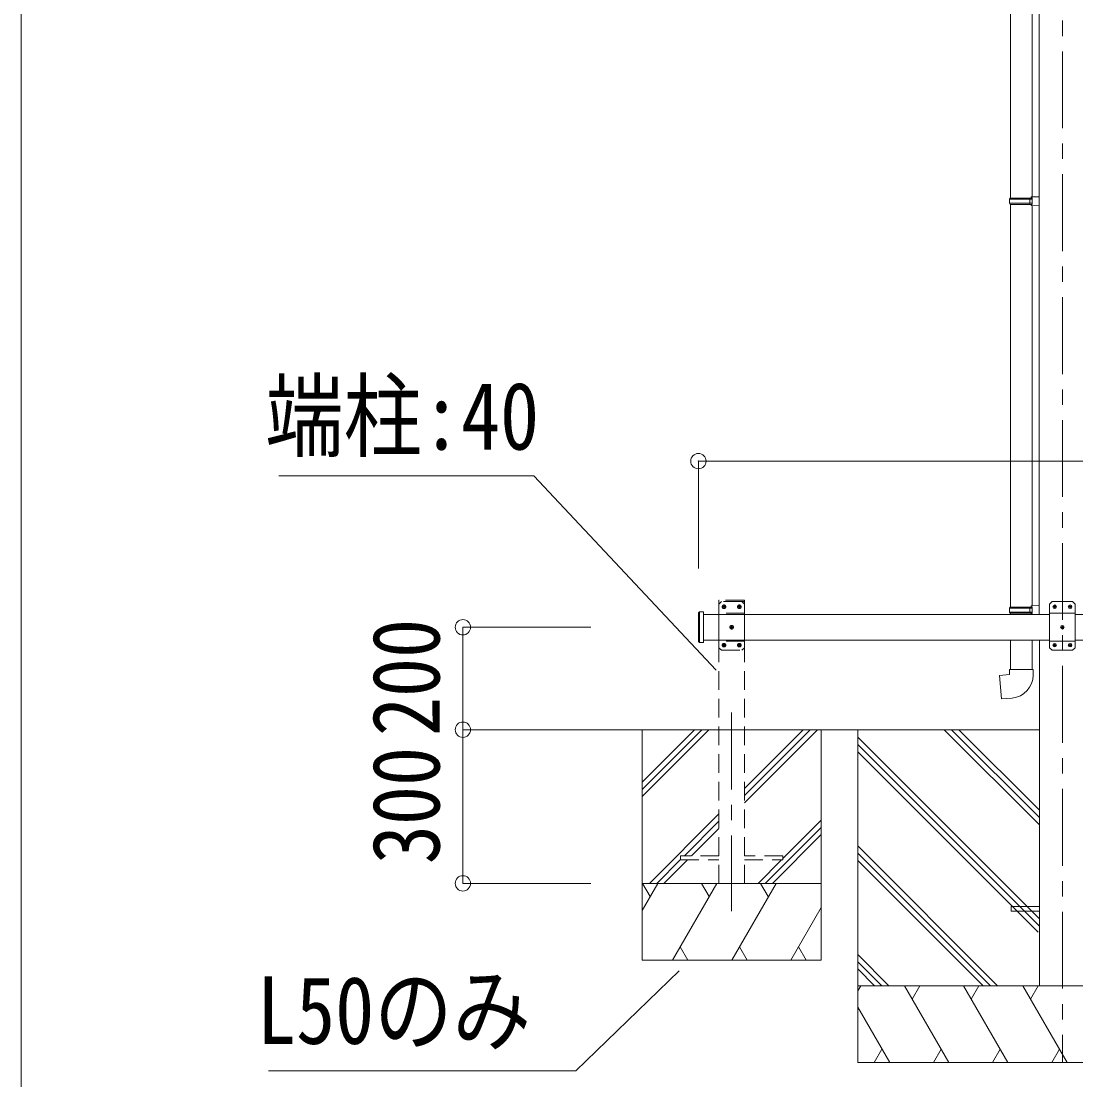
# Model space of a CAD drawing. Units: millimetres at full size, sheet at 1:30. Extents: x -20916 to 28483, y -5820 to 5820.
# Drawn here: x -8432 to -6372, y -2291 to -224 of the extents above; entities that cross this region are included whole.
import ezdxf
from ezdxf.enums import TextEntityAlignment as Align

# ---------------------------------------------------------------- set-up
doc = ezdxf.new("R2010")
doc.units = ezdxf.units.MM
doc.header["$LTSCALE"] = 30
doc.header["$PDMODE"] = 32
doc.header["$PDSIZE"] = 30
doc.linetypes.add('CHAIN1', pattern=[8, 5, -1, 1, -1])
doc.linetypes.add('DASHED1', pattern=[1.8, 1.2, -0.6])
for name, color, linetype, lineweight in [('0-0_0', 7, 'Continuous', 9), ('0-1_本体', 5, 'CHAIN1', 9), ('0-3_ELV2', 4, 'Continuous', 9), ('0-5_DIM1', 4, 'DASHED1', 9), ('0-6_OTH_LINE', 6, 'Continuous', 9), ('0-9_OUTLINE', 7, 'Continuous', 9), ('F-0_240', 7, 'Continuous', 9)]:
    doc.layers.add(name, color=color, linetype=linetype, lineweight=lineweight)
doc.styles.add('ＭＳ ゴシック', font='')
doc.styles.get('ＭＳ ゴシック').set_extended_font_data('MS Gothic')

msp = doc.modelspace()

# ---------------------------------------------------------------- linework, layer by layer
at = {"layer": '0-0_0'}
for p, q in [((-6443.27, -1607.28), (-7528.3, -1607.28)), ((-7219.27, -1607.29), (-7219.27, -2057.29)), ((-7219.27, -1709.64), (-7116.92, -1607.29)), ((-7219.27, -1723.78), (-7102.78, -1607.29)), ((-7219.27, -1737.92), (-7088.63, -1607.29)), ((-7019.27, -1750.05), (-6876.5, -1607.29)), ((-7019.27, -1735.91), (-6890.64, -1607.29)), ((-7019.27, -1721.77), (-6904.79, -1607.29)), ((-6869.27, -2057.29), (-6869.27, -1607.29)), ((-6798.07, -1607.28), (-6798.07, -2257.28)), ((-6443.27, -1792.91), (-6628.9, -1607.28)), ((-6443.27, -1778.77), (-6614.76, -1607.28)), ((-6443.27, -1764.62), (-6600.61, -1607.28)), ((-6443.27, -1976.75), (-6798.07, -1621.96)), ((-6443.27, -1990.9), (-6798.07, -1636.1)), ((-6445.53, -2002.78), (-6798.07, -1650.24)), ((-7204.79, -1907.29), (-7069.27, -1771.77)), ((-7136.65, -1853.29), (-7069.27, -1785.91)), ((-6978.51, -1907.29), (-6869.27, -1798.04)), ((-6944.27, -1858.9), (-6869.27, -1783.9)), ((-7122.51, -1853.29), (-7069.27, -1800.05)), ((-6964.37, -1907.29), (-6869.27, -1812.18)), ((-6524.88, -2107.28), (-6798.07, -1834.09)), ((-6539.02, -2107.28), (-6798.07, -1848.23)), ((-7190.65, -1907.29), (-7144.27, -1860.91)), ((-7176.51, -1907.29), (-7130.51, -1861.29)), ((-6992.66, -1907.29), (-6946.66, -1861.29)), ((-6553.16, -2107.28), (-6798.07, -1862.37)), ((-7219.27, -1960.4), (-7188.6, -1907.29)), ((-7219.27, -1907.29), (-6869.27, -1907.29)), ((-7203.6, -1933.27), (-7218.6, -1907.29)), ((-7159.73, -2057.29), (-7073.13, -1907.29)), ((-7088.13, -1933.27), (-7103.13, -1907.29)), ((-7044.26, -2057.29), (-6957.66, -1907.29)), ((-6972.66, -1933.27), (-6987.66, -1907.29)), ((-6928.79, -2057.29), (-6869.27, -1954.19)), ((-7144.74, -2031.31), (-7129.74, -2057.29)), ((-7029.27, -2031.31), (-7014.27, -2057.29)), ((-6913.8, -2031.31), (-6898.8, -2057.29)), ((-6737.01, -2107.28), (-6798.07, -2046.22)), ((-7219.27, -2057.29), (-6869.27, -2057.29)), ((-6751.15, -2107.28), (-6798.07, -2060.36)), ((-6765.29, -2107.28), (-6798.07, -2074.5)), ((-6798.07, -2107.28), (-5998.07, -2107.28)), ((-6792.24, -2107.28), (-6798.07, -2117.38)), ((-6620.16, -2257.28), (-6706.77, -2107.28)), ((-6676.77, -2107.28), (-6691.77, -2133.26)), ((-6504.69, -2257.28), (-6591.3, -2107.28)), ((-6576.3, -2133.26), (-6561.3, -2107.28)), ((-6389.22, -2257.28), (-6475.83, -2107.28)), ((-6460.83, -2133.26), (-6445.82, -2107.28)), ((-6735.63, -2257.28), (-6798.07, -2149.14)), ((-6750.63, -2231.3), (-6765.63, -2257.28)), ((-6635.16, -2231.3), (-6650.16, -2257.28)), ((-6519.69, -2231.3), (-6534.69, -2257.28)), ((-6404.22, -2231.3), (-6419.22, -2257.28)), ((-5998.07, -2257.28), (-6798.07, -2257.28))]:
    msp.add_line(p, q, dxfattribs=at)
at = {"layer": '0-1_本体'}
for p, q in [((-6398.27, 917.13), (-6398.27, -2257.28)), ((-7044.27, -1573.86), (-7044.27, -1961.73))]:
    msp.add_line(p, q, dxfattribs=at)
at = {"layer": '0-3_ELV2'}
for p, q in [((-6443.47, 521.72), (-6443.47, -1382.28)), ((-6418.27, -1357.28), (-6423.27, -1362.28)), ((-6423.27, -1447.28), (-6423.27, -1362.28)), ((-6373.27, -1362.28), (-6373.27, -1447.28)), ((-7109.27, -1379.28), (-7109.27, -1435.28)), ((-7107.27, -1377.28), (-7107.27, -1437.28)), ((-7099.27, -1377.28), (-7099.27, -1437.28)), ((-6423.27, -1382.28), (-7099.27, -1382.28)), ((-6423.27, -1379.98), (-6373.27, -1379.98)), ((-6414.53, -1367.7), (-6415.37, -1367.7)), ((-6412.01, -1366.86), (-6411.17, -1366.86)), ((-6384.53, -1367.7), (-6385.37, -1367.7)), ((-6382.01, -1366.86), (-6381.17, -1366.86)), ((-6373.27, -1382.28), (-4991.27, -1382.28)), ((-6399.53, -1407.7), (-6400.37, -1407.7)), ((-6397.01, -1406.86), (-6396.17, -1406.86)), ((-6423.27, -1432.28), (-7099.27, -1432.28)), ((-6443.27, -1432.28), (-6443.27, -2107.28)), ((-6423.27, -1434.58), (-6373.27, -1434.58)), ((-6414.53, -1442.7), (-6415.37, -1442.7)), ((-6412.01, -1441.86), (-6411.17, -1441.86)), ((-6384.53, -1442.7), (-6385.37, -1442.7)), ((-6382.01, -1441.86), (-6381.17, -1441.86)), ((-4991.27, -1432.28), (-6373.27, -1432.28)), ((-6378.27, -1452.28), (-6373.27, -1447.28)), ((-6498.07, -1952.78), (-6498.07, -1961.78)), ((-6443.27, -1952.78), (-6498.07, -1952.78)), ((-6443.27, -1961.78), (-6498.07, -1961.78))]:
    msp.add_line(p, q, dxfattribs=at)
for points in [[(-6418.27, -1357.28), (-6378.27, -1357.28), (-6373.27, -1362.28)], [(-7109.27, -1379.28), (-7107.27, -1377.28), (-7099.27, -1377.28)], [(-6415.37, -1367.7), (-6415.37, -1366.86), (-6414.53, -1366.86)], [(-6413.69, -1366.02), (-6413.69, -1365.18), (-6412.85, -1365.18), (-6412.85, -1366.02)], [(-6412.85, -1368.54), (-6412.85, -1369.38), (-6413.69, -1369.38), (-6413.69, -1368.54)], [(-6411.17, -1366.86), (-6411.17, -1367.7), (-6412.01, -1367.7)], [(-6385.37, -1367.7), (-6385.37, -1366.86), (-6384.53, -1366.86)], [(-6383.69, -1366.02), (-6383.69, -1365.18), (-6382.85, -1365.18), (-6382.85, -1366.02)], [(-6382.85, -1368.54), (-6382.85, -1369.38), (-6383.69, -1369.38), (-6383.69, -1368.54)], [(-6381.17, -1366.86), (-6381.17, -1367.7), (-6382.01, -1367.7)], [(-6398.69, -1406.02), (-6398.69, -1405.18), (-6397.85, -1405.18), (-6397.85, -1406.02)], [(-6400.37, -1407.7), (-6400.37, -1406.86), (-6399.53, -1406.86)], [(-6397.85, -1408.54), (-6397.85, -1409.38), (-6398.69, -1409.38), (-6398.69, -1408.54)], [(-6396.17, -1406.86), (-6396.17, -1407.7), (-6397.01, -1407.7)], [(-7109.27, -1435.28), (-7107.27, -1437.28), (-7099.27, -1437.28)], [(-6415.37, -1442.7), (-6415.37, -1441.86), (-6414.53, -1441.86)], [(-6413.69, -1441.02), (-6413.69, -1440.18), (-6412.85, -1440.18), (-6412.85, -1441.02)], [(-6412.85, -1443.54), (-6412.85, -1444.38), (-6413.69, -1444.38), (-6413.69, -1443.54)], [(-6411.17, -1441.86), (-6411.17, -1442.7), (-6412.01, -1442.7)], [(-6385.37, -1442.7), (-6385.37, -1441.86), (-6384.53, -1441.86)], [(-6383.69, -1441.02), (-6383.69, -1440.18), (-6382.85, -1440.18), (-6382.85, -1441.02)], [(-6382.85, -1443.54), (-6382.85, -1444.38), (-6383.69, -1444.38), (-6383.69, -1443.54)], [(-6381.17, -1441.86), (-6381.17, -1442.7), (-6382.01, -1442.7)], [(-6378.27, -1452.28), (-6418.27, -1452.28), (-6423.27, -1447.28)]]:
    msp.add_lwpolyline(points, dxfattribs=at)
for centre in [(-6413.27, -1367.28), (-6383.27, -1367.28), (-6398.27, -1407.28), (-6413.27, -1442.28), (-6383.27, -1442.28)]:
    msp.add_circle(centre, 3.5, dxfattribs=at)
for centre, start, end in [((-6414.53, -1366.02), 270, 0), ((-6414.53, -1368.54), 0, 90), ((-6412.01, -1366.02), 180, 270), ((-6412.01, -1368.54), 90, 180), ((-6384.53, -1366.02), 270, 0), ((-6384.53, -1368.54), 0, 90), ((-6382.01, -1366.02), 180, 270), ((-6382.01, -1368.54), 90, 180), ((-6399.53, -1406.02), 270, 0), ((-6399.53, -1408.54), 0, 90), ((-6397.01, -1406.02), 180, 270), ((-6397.01, -1408.54), 90, 180), ((-6414.53, -1441.02), 270, 0), ((-6414.53, -1443.54), 0, 90), ((-6412.01, -1441.02), 180, 270), ((-6412.01, -1443.54), 90, 180), ((-6384.53, -1441.02), 270, 0), ((-6384.53, -1443.54), 0, 90), ((-6382.01, -1441.02), 180, 270), ((-6382.01, -1443.54), 90, 180)]:
    msp.add_arc(centre, 0.84, start, end, dxfattribs=at)
at = {"layer": '0-5_DIM1'}
for p, q in [((-7069.57, -1357.29), (-7069.46, -1355.24)), ((-7018.97, -1357.29), (-7069.57, -1357.29)), ((-7069.27, -1907.29), (-7069.27, -1357.29)), ((-7069.27, -1362.29), (-7069.27, -1447.29)), ((-7020.07, -1354.29), (-7068.46, -1354.29)), ((-7024.27, -1357.29), (-7019.27, -1362.29)), ((-7019.27, -1907.29), (-7019.27, -1357.29)), ((-7019.27, -1447.29), (-7019.27, -1362.29)), ((-7018.97, -1357.29), (-7019.08, -1355.24)), ((-7019.27, -1379.99), (-7069.27, -1379.99)), ((-7060.53, -1366.87), (-7061.37, -1366.87)), ((-7058.01, -1367.71), (-7057.17, -1367.71)), ((-7030.53, -1366.87), (-7031.37, -1366.87)), ((-7028.01, -1367.71), (-7027.17, -1367.71)), ((-7045.53, -1406.87), (-7046.37, -1406.87)), ((-7043.01, -1407.71), (-7042.17, -1407.71)), ((-7019.27, -1434.59), (-7069.27, -1434.59)), ((-7060.53, -1441.87), (-7061.37, -1441.87)), ((-7058.01, -1442.71), (-7057.17, -1442.71)), ((-7030.53, -1441.87), (-7031.37, -1441.87)), ((-7028.01, -1442.71), (-7027.17, -1442.71)), ((-7064.27, -1452.29), (-7069.27, -1447.29)), ((-7069.27, -1853.29), (-7144.27, -1853.29)), ((-7019.27, -1861.29), (-6944.27, -1861.29))]:
    msp.add_line(p, q, dxfattribs=at)
for points in [[(-7024.27, -1357.29), (-7064.27, -1357.29), (-7069.27, -1362.29)], [(-7061.37, -1366.87), (-7061.37, -1367.71), (-7060.53, -1367.71)], [(-7058.85, -1366.03), (-7058.85, -1365.19), (-7059.69, -1365.19), (-7059.69, -1366.03)], [(-7059.69, -1368.55), (-7059.69, -1369.39), (-7058.85, -1369.39), (-7058.85, -1368.55)], [(-7057.17, -1367.71), (-7057.17, -1366.87), (-7058.01, -1366.87)], [(-7031.37, -1366.87), (-7031.37, -1367.71), (-7030.53, -1367.71)], [(-7028.85, -1366.03), (-7028.85, -1365.19), (-7029.69, -1365.19), (-7029.69, -1366.03)], [(-7029.69, -1368.55), (-7029.69, -1369.39), (-7028.85, -1369.39), (-7028.85, -1368.55)], [(-7027.17, -1367.71), (-7027.17, -1366.87), (-7028.01, -1366.87)], [(-7043.85, -1406.03), (-7043.85, -1405.19), (-7044.69, -1405.19), (-7044.69, -1406.03)], [(-7046.37, -1406.87), (-7046.37, -1407.71), (-7045.53, -1407.71)], [(-7044.69, -1408.55), (-7044.69, -1409.39), (-7043.85, -1409.39), (-7043.85, -1408.55)], [(-7042.17, -1407.71), (-7042.17, -1406.87), (-7043.01, -1406.87)], [(-7061.37, -1441.87), (-7061.37, -1442.71), (-7060.53, -1442.71)], [(-7058.85, -1441.03), (-7058.85, -1440.19), (-7059.69, -1440.19), (-7059.69, -1441.03)], [(-7059.69, -1443.55), (-7059.69, -1444.39), (-7058.85, -1444.39), (-7058.85, -1443.55)], [(-7057.17, -1442.71), (-7057.17, -1441.87), (-7058.01, -1441.87)], [(-7031.37, -1441.87), (-7031.37, -1442.71), (-7030.53, -1442.71)], [(-7028.85, -1441.03), (-7028.85, -1440.19), (-7029.69, -1440.19), (-7029.69, -1441.03)], [(-7029.69, -1443.55), (-7029.69, -1444.39), (-7028.85, -1444.39), (-7028.85, -1443.55)], [(-7027.17, -1442.71), (-7027.17, -1441.87), (-7028.01, -1441.87)], [(-7064.27, -1452.29), (-7024.27, -1452.29), (-7019.27, -1447.29)], [(-7144.27, -1853.29), (-7144.27, -1861.29), (-7069.27, -1861.29)], [(-6944.27, -1861.29), (-6944.27, -1853.29), (-7019.27, -1853.29)]]:
    msp.add_lwpolyline(points, dxfattribs=at)
for centre in [(-7059.27, -1367.29), (-7029.27, -1367.29), (-7044.27, -1407.29), (-7059.27, -1442.29), (-7029.27, -1442.29)]:
    msp.add_circle(centre, 3.5, dxfattribs=at)
for centre, radius, start, end in [((-7068.46, -1355.29), 1, 90, 176.99994), ((-7020.07, -1355.29), 1, 3.00011, 90), ((-7060.53, -1366.03), 0.84, 270, 0), ((-7060.53, -1368.55), 0.84, 0, 90), ((-7058.01, -1366.03), 0.84, 180, 270), ((-7058.01, -1368.55), 0.84, 90, 180), ((-7030.53, -1366.03), 0.84, 270, 0), ((-7030.53, -1368.55), 0.84, 0, 90), ((-7028.01, -1366.03), 0.84, 180, 270), ((-7028.01, -1368.55), 0.84, 90, 180), ((-7045.53, -1406.03), 0.84, 270, 0), ((-7045.53, -1408.55), 0.84, 0, 90), ((-7043.01, -1406.03), 0.84, 180, 270), ((-7043.01, -1408.55), 0.84, 90, 180), ((-7060.53, -1441.03), 0.84, 270, 0), ((-7060.53, -1443.55), 0.84, 0, 90), ((-7058.01, -1441.03), 0.84, 180, 270), ((-7058.01, -1443.55), 0.84, 90, 180), ((-7030.53, -1441.03), 0.84, 270, 0), ((-7030.53, -1443.55), 0.84, 0, 90), ((-7028.01, -1441.03), 0.84, 180, 270), ((-7028.01, -1443.55), 0.84, 90, 180)]:
    msp.add_arc(centre, radius, start, end, dxfattribs=at)
at = {"layer": '0-6_OTH_LINE'}
for p, q in [((-7109.27, -1082.91), (-7109.27, -1292.53)), ((-7109.27, -1082.91), (-4255.27, -1082.91)), ((-7569.27, -1407.29), (-7319.27, -1407.29)), ((-7569.27, -1407.29), (-7569.27, -1607.29)), ((-7569.27, -1407.29), (-7319.27, -1407.29)), ((-7569.27, -1407.29), (-7569.27, -1607.29)), ((-7569.27, -1607.29), (-7319.27, -1607.29)), ((-7569.27, -1607.29), (-7319.27, -1607.29)), ((-7569.27, -1607.29), (-7569.27, -1907.29)), ((-7569.27, -1907.29), (-7319.27, -1907.29))]:
    msp.add_line(p, q, dxfattribs=at)
at = {"layer": '0-6_OTH_LINE', "color": 7}
for p, q in [((-7348.79, -2273.59), (-7146.54, -2077.97)), ((-7948.91, -2273.59), (-7348.79, -2273.59))]:
    msp.add_line(p, q, dxfattribs=at)
msp.add_lwpolyline([(-7929.05, -1111.84), (-7431, -1111.84), (-7074.29, -1490.99)], dxfattribs=at)
at = {"layer": '0-6_OTH_LINE'}
for p in [(-7109.27, -1082.91), (-7569.27, -1407.29), (-7569.27, -1407.29), (-7569.27, -1607.29), (-7569.27, -1607.29), (-7569.27, -1907.29)]:
    msp.add_point(p, dxfattribs=at)
at = {"layer": '0-9_OUTLINE'}
for p, q in [((-6499.47, 216.65), (-6499.47, -569.53)), ((-6457.47, 214.1), (-6457.47, -566.97)), ((-6501.47, -571.53), (-6500.47, -569.53)), ((-6501.47, -571.53), (-6457.47, -571.53)), ((-6501.47, -571.53), (-6501.47, -579.53)), ((-6500.47, -569.53), (-6457.47, -569.53)), ((-6461.94, -571.53), (-6462.37, -569.53)), ((-6459.47, -567.03), (-6443.47, -566.56)), ((-6459.47, -569.03), (-6459.47, -567.03)), ((-6459.47, -569.03), (-6457.47, -569.03)), ((-6443.47, -566.56), (-6443.47, -584.5)), ((-6501.47, -579.53), (-6457.47, -579.53)), ((-6501.47, -579.53), (-6500.47, -581.53)), ((-6500.47, -581.53), (-6457.47, -581.53)), ((-6499.47, -581.53), (-6499.47, -1367.72)), ((-6459.47, -584.03), (-6459.47, -582.03)), ((-6459.47, -584.03), (-6443.47, -584.5)), ((-6457.47, -584.09), (-6457.47, -1365.16)), ((-6501.47, -1369.72), (-6500.47, -1367.72)), ((-6501.47, -1369.72), (-6457.47, -1369.72)), ((-6501.47, -1369.72), (-6501.47, -1377.72)), ((-6501.47, -1377.72), (-6457.47, -1377.72)), ((-6501.47, -1377.72), (-6500.47, -1379.72)), ((-6500.47, -1367.72), (-6457.47, -1367.72)), ((-6500.47, -1379.72), (-6457.47, -1379.72)), ((-6499.47, -1379.72), (-6499.47, -1382.28)), ((-6461.94, -1369.72), (-6462.37, -1367.72)), ((-6459.47, -1365.22), (-6443.47, -1364.75)), ((-6459.47, -1367.22), (-6459.47, -1365.22)), ((-6459.47, -1367.22), (-6457.47, -1367.22)), ((-6459.47, -1382.22), (-6459.47, -1380.22)), ((-6459.47, -1382.22), (-6457.47, -1382.28)), ((-6443.47, -1364.75), (-6443.47, -1382.28)), ((-6499.47, -1432.28), (-6499.47, -1489.72)), ((-6457.47, -1432.28), (-6457.47, -1489.72)), ((-6501.47, -1489.72), (-6455.47, -1489.72)), ((-6501.47, -1499.72), (-6501.47, -1489.72)), ((-6455.47, -1489.72), (-6455.47, -1500.64))]:
    msp.add_line(p, q, dxfattribs=at)
for points in [[(-6461.94, -571.53), (-6461.94, -579.53), (-6462.37, -581.53)], [(-6459.47, -582.03), (-6457.47, -582.03), (-6457.47, -569.03)], [(-6461.94, -1369.72), (-6461.94, -1377.72), (-6462.37, -1379.72)], [(-6459.47, -1380.22), (-6457.47, -1380.22), (-6457.47, -1367.22)], [(-6496.55, -1545.47), (-6517.38, -1547.29), (-6521.39, -1501.46), (-6501.47, -1499.72)]]:
    msp.add_lwpolyline(points, dxfattribs=at)
msp.add_arc((-6500.47, -1500.64), 45, 275, 0, dxfattribs=at)
at = {"layer": 'F-0_240', "color": 5}
msp.add_line((-8432.06, 5820), (-8432.06, -5820), dxfattribs=at)

# ---------------------------------------------------------------- texts
at = {"layer": '0-6_OTH_LINE', "color": 7, "style": 'ＭＳ ゴシック', "width": 0.85}
for s, p in [('端柱:40', (-7955.38, -1100.06)), ('L50のみ', (-7971.43, -2260.33))]:
    msp.add_text(s, height=132, dxfattribs=at).set_placement(p, align=Align.BOTTOM_LEFT)
for s, p in [('200', (-7575.27, -1619.79)), ('200', (-7575.27, -1619.79)), ('300', (-7575.27, -1869.79))]:
    msp.add_text(s, height=132, rotation=90, dxfattribs=at).set_placement(p, align=Align.BOTTOM_LEFT)

doc.saveas('drawing.dxf')
